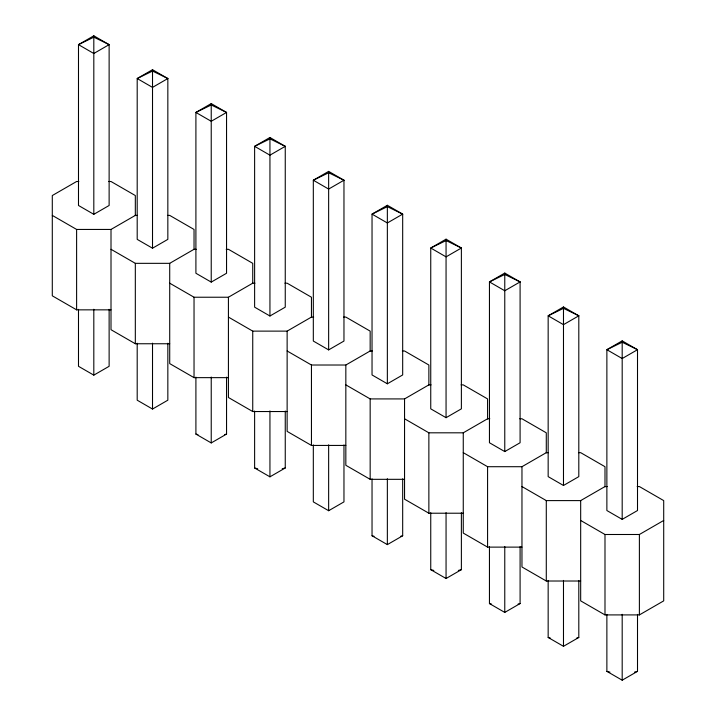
<?xml version="1.0" encoding="UTF-8"?>
<svg xmlns="http://www.w3.org/2000/svg" width="716" height="716" viewBox="0 0 716 716"><rect width="100%" height="100%" fill="white"/><g stroke="black" fill="none" stroke-linecap="round" stroke-linejoin="round"><path stroke-width="1.07" d="M93.814 35.8L78.492 44.643L78.492 205.474L93.814 214.317L109.127 205.474L109.127 44.643L93.814 35.8L93.814 214.317M152.517 69.694L137.195 78.536L137.195 239.368L152.517 248.21L167.839 239.368L167.839 78.536L152.517 69.694L152.517 248.21M211.229 103.587L195.907 112.439L195.907 273.261L211.229 282.104L226.551 273.261L226.551 112.439L211.229 103.587L211.229 282.104M269.941 137.49L254.619 146.333L254.619 307.155L269.941 316.007L285.254 307.155L285.254 146.333L269.941 137.49L269.941 316.007M52.295 215.4L76.612 229.442L111.007 229.442L135.324 215.4L137.544 215.4M328.644 171.384L313.322 180.226L313.322 341.049L328.644 349.9L343.966 341.049L343.966 180.226L328.644 171.384L328.644 349.9M111.007 249.293L135.324 263.336L169.71 263.336L194.036 249.293L196.247 249.293M387.356 205.277L372.034 214.12L372.034 374.951L387.356 383.794L402.678 374.951L402.678 214.12L387.356 205.277L387.356 383.794M169.71 283.187L194.036 297.23L228.422 297.23L252.739 283.187L254.959 283.187M78.492 309.339L78.492 366.297L93.814 375.139L109.127 366.297L109.127 309.339M446.059 239.171L430.746 248.013L430.746 408.845L446.059 417.688L461.381 408.845L461.381 248.013L446.059 239.171L446.059 417.688M228.422 317.081L252.739 331.123L287.134 331.123L311.451 317.081L313.671 317.081M137.195 343.233L137.195 400.19L152.517 409.042L167.839 400.19L167.839 343.233M504.771 273.065L489.449 281.916L489.449 442.739L504.771 451.581L520.093 442.739L520.093 281.916L504.771 273.065L504.771 451.581M287.134 350.983L311.451 365.017L345.837 365.017L370.163 350.983L372.374 350.983M195.907 377.126L195.907 434.084L211.229 442.935L226.551 434.084L226.551 377.126M563.483 306.958L548.161 315.81L548.161 476.632L563.483 485.475L578.805 476.632L578.805 315.81L563.483 306.958L563.483 485.475M345.837 384.877L370.163 398.919L404.549 398.919L428.866 384.877L431.086 384.877M254.619 411.02L254.619 467.987L269.941 476.829L285.254 467.987L285.254 411.02M622.186 340.861L606.873 349.703L606.873 510.526L622.186 519.377L637.509 510.526L637.509 349.703L622.186 340.861L622.186 519.377M404.549 418.77L428.866 432.813L463.261 432.813L487.578 418.77L489.798 418.77M313.322 444.922L313.322 501.88L328.644 510.723L343.966 501.88L343.966 444.922M463.261 452.664L487.578 466.707L521.964 466.707L546.29 452.664L548.501 452.664M372.034 478.816L372.034 535.774L387.356 544.616L402.678 535.774L402.678 478.816M521.964 486.558L546.29 500.6L580.676 500.6L604.993 486.558L607.213 486.558M430.746 512.71L430.746 569.668L446.059 578.51L461.381 569.668L461.381 512.71M580.676 520.46L604.993 534.494L639.388 534.494L663.705 520.46M489.449 546.603L489.449 603.561L504.771 612.413L520.093 603.561L520.093 546.603M548.161 580.497L548.161 637.464L563.483 646.306L578.805 637.464L578.805 580.497M580.676 500.6L580.676 600.867L604.993 614.91L639.388 614.91L663.705 600.867L663.705 500.6L639.388 486.558L637.168 486.558M606.873 614.4L606.873 671.357L622.186 680.2L637.509 671.357L637.509 614.4M224.52 434.603L226.551 434.084M282.211 468.765L285.254 467.987M400.647 536.293L402.678 535.774M458.338 570.446L461.381 569.668M518.062 604.08L520.093 603.561M576.774 637.983L578.805 637.464M634.466 672.136L637.509 671.357M78.832 181.506L76.612 181.506L52.295 195.54L52.295 295.815L76.612 309.849L111.007 309.849M108.787 181.506L111.007 181.506L135.324 195.54L135.324 215.65M167.499 215.4L169.71 215.4L194.036 229.442L194.036 249.544M226.202 249.293L228.422 249.293L252.739 263.336L252.739 283.438M284.914 283.187L287.134 283.187L311.451 297.23L311.451 317.331M343.626 317.081L345.837 317.081L370.163 331.123L370.163 351.225M111.007 229.442L111.007 329.709L135.324 343.752L169.71 343.752M402.329 350.983L404.549 350.983L428.866 365.017L428.866 385.127M169.71 263.336L169.71 363.603L194.036 377.645L228.422 377.645M461.041 384.877L463.261 384.877L487.578 398.919L487.578 419.021M228.422 297.23L228.422 397.496L252.739 411.539L287.134 411.539M519.753 418.77L521.964 418.77L546.29 432.813L546.29 452.915M287.134 331.123L287.134 431.39L311.451 445.433L345.837 445.433M578.456 452.664L580.676 452.664L604.993 466.707L604.993 486.808M345.837 365.017L345.837 465.293L370.163 479.326L404.549 479.326M404.549 398.919L404.549 499.186L428.866 513.22L463.261 513.22M463.261 432.813L463.261 533.08L487.578 547.122L521.964 547.122M521.964 466.707L521.964 566.974L546.29 581.016L580.676 581.016M195.907 434.084L197.965 434.603M254.619 467.987L257.697 468.765M372.034 535.774L374.092 536.293M430.746 569.668L433.824 570.446M489.449 603.561L491.507 604.08M548.161 637.464L550.219 637.983M606.873 671.357L609.951 672.136M639.388 534.494L639.388 614.91M622.186 614.31L622.186 680.2M604.993 534.494L604.993 614.91M563.483 580.408L563.483 646.306M546.29 500.6L546.29 581.016M504.771 546.514L504.771 612.413M487.578 466.707L487.578 547.122M446.059 512.62L446.059 578.51M428.866 432.813L428.866 513.22M387.356 478.727L387.356 544.616M370.163 398.919L370.163 479.326M328.644 444.833L328.644 510.723M311.451 365.017L311.451 445.433M269.941 410.93L269.941 476.829M252.739 331.123L252.739 411.539M211.229 377.037L211.229 442.935M194.036 297.23L194.036 377.645M152.517 343.143L152.517 409.042M135.324 263.336L135.324 343.752M93.814 309.249L93.814 375.139M76.612 229.442L76.612 309.849M109.127 44.643L93.814 53.494L78.492 44.643L93.841 37.178L109.127 44.643M167.839 78.536L152.517 87.388L137.195 78.536L152.553 71.072L167.839 78.536M226.551 112.439L211.229 121.281L195.907 112.439L211.256 104.975L226.551 112.439M285.254 146.333L269.941 155.175L254.619 146.333L269.968 138.868L285.254 146.333M343.966 180.226L328.644 189.069L313.322 180.226L328.68 172.762L343.966 180.226M402.678 214.12L387.356 222.971L372.034 214.12L387.383 206.656L402.678 214.12M461.381 248.013L446.059 256.865L430.746 248.013L446.095 240.549L461.381 248.013M520.093 281.916L504.771 290.759L489.449 281.916L504.798 274.452L520.093 281.916M578.805 315.81L563.483 324.652L548.161 315.81L563.51 308.345L578.805 315.81M637.509 349.703L622.186 358.546L606.873 349.703L622.222 342.239L637.509 349.703"/></g></svg>
